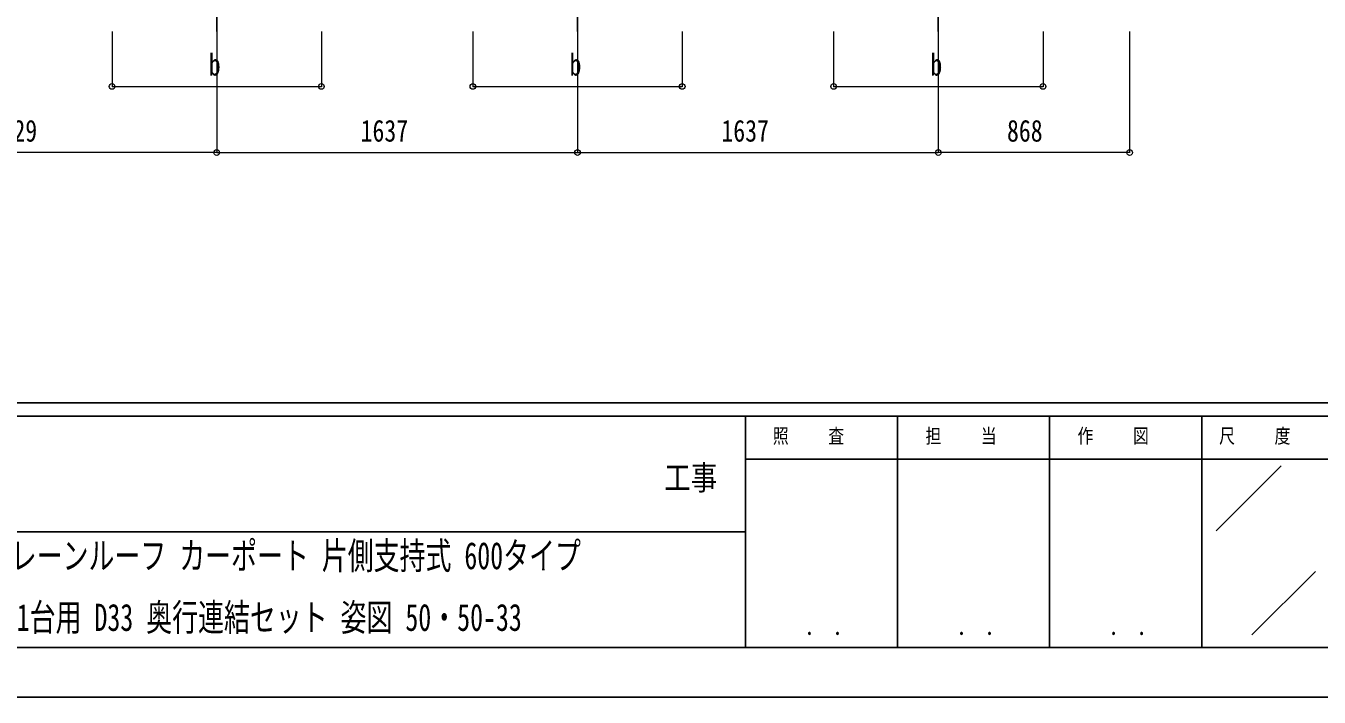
# Model space of a CAD drawing. Units: millimetres, scale not verified. Extents: x -12615 to 12615, y -8910 to 8910.
# Drawn here: x 620 to 6488, y -8910 to -5864 of the extents above; entities that cross this region are included whole.
import ezdxf
from ezdxf.enums import TextEntityAlignment as Align

# ---------------------------------------------------------------- set-up
doc = ezdxf.new("R2010")
doc.units = ezdxf.units.MM
doc.header["$LTSCALE"] = 50
for name, color, linetype in [('0-2_USER1', 3, 'Continuous'), ('0-4_YKK_12', 2, 'Continuous'), ('0-8_YKK_ZWAK', 7, 'Continuous')]:
    doc.layers.add(name, color=color, linetype=linetype)
doc.layers.add('0-7_YKK_D', color=6, linetype='Continuous', lineweight=18)
doc.styles.add('ＭＳ ゴシック', font='')
doc.styles.get('ＭＳ ゴシック').set_extended_font_data('MS Gothic')

msp = doc.modelspace()

# ---------------------------------------------------------------- linework, layer by layer
at = {"layer": '0-4_YKK_12'}
for p, q in [((1486.14, -5889), (1486.14, -2568.97)), ((3123.14, -5889), (3123.14, -2568.97)), ((4760.14, -5889), (4760.14, -2568.97))]:
    msp.add_line(p, q, dxfattribs=at)
at = {"layer": '0-7_YKK_D'}
for p, q in [((1011.14, -5889), (1011.14, -6140)), ((1486.14, -5890), (1486.14, -6440)), ((1486.14, -5891), (1486.14, -6440)), ((1961.14, -5889), (1961.14, -6140)), ((2648.14, -5889), (2648.14, -6140)), ((3123.14, -5890), (3123.14, -6440)), ((3123.14, -5890), (3123.14, -6440)), ((3598.14, -5889), (3598.14, -6140)), ((4285.14, -5889), (4285.14, -6140)), ((4760.14, -5890), (4760.14, -6440)), ((4760.14, -5890), (4760.14, -6440)), ((5235.14, -5889), (5235.14, -6140)), ((5628.14, -5890), (5628.14, -6440)), ((1011.14, -6139), (1961.14, -6139)), ((2648.14, -6139), (3598.14, -6139)), ((4285.14, -6139), (5235.14, -6139)), ((1486.14, -6439), (-242.86, -6439)), ((1486.14, -6439), (3123.14, -6439)), ((3123.14, -6439), (4760.14, -6439)), ((5628.14, -6439), (4760.14, -6439))]:
    msp.add_line(p, q, dxfattribs=at)
for centre in [(1011.14, -6139), (1961.14, -6139), (2648.14, -6139), (3598.14, -6139), (4285.14, -6139), (5235.14, -6139), (1486.14, -6439), (1486.14, -6439), (3123.14, -6439), (3123.14, -6439), (4760.14, -6439), (4760.14, -6439), (5628.14, -6439)]:
    msp.add_circle(centre, 12.75, dxfattribs=at)
at = {"layer": '0-8_YKK_ZWAK'}
for p, q in [((11685.06, -7575), (-11714.94, -7575)), ((3885.06, -7635), (-14.94, -7635)), ((4575.06, -7635), (4575.06, -8685)), ((5265.06, -7635), (5265.06, -8685)), ((5955.06, -7635), (5955.06, -8685)), ((6555.06, -7635), (5955.06, -7635)), ((5955.06, -7830), (3885.06, -7830)), ((5955.06, -7830), (6555.06, -7830)), ((6021.31, -8154.87), (6315.11, -7861.08)), ((-14.94, -8160), (3885.06, -8160)), ((6182.02, -8627.97), (6470.68, -8339.3)), ((-14.94, -8685), (3885.06, -8685)), ((3885.06, -8685), (5955.06, -8685)), ((5955.06, -8685), (6555.06, -8685))]:
    msp.add_line(p, q, dxfattribs=at)
msp.add_lwpolyline([(-12615, -8910), (12615, -8910), (12615, 8910), (-12615, 8910)], close=True, dxfattribs=at)
msp.add_lwpolyline([(5955.06, -7635), (3885.06, -7635), (3885.06, -8685)], dxfattribs=at)

# ---------------------------------------------------------------- texts
at = {"layer": '0-2_USER1', "style": 'ＭＳ ゴシック', "width": 0.7}
for s, p in [('プレーンルーフ カーポート 片側支持式 600タイプ', (433.97, -8366.5)), (' 1台用 D33 奥行連結セット 姿図 50・50-33', (520.21, -8646.5))]:
    msp.add_text(s, height=123.2, dxfattribs=at).set_placement(p, align=Align.BOTTOM_LEFT)
at = {"layer": '0-7_YKK_D', "style": 'ＭＳ ゴシック', "width": 0.8}
for s, p in [('b', (1450.14, -6119)), ('b', (3087.14, -6119)), ('b', (4724.14, -6119)), ('1729', (456.04, -6419)), ('1637', (2139.04, -6419)), ('1637', (3776.04, -6419)), ('868', (5071.74, -6419))]:
    msp.add_text(s, height=98.97, dxfattribs=at).set_placement(p, align=Align.BOTTOM_LEFT)
at = {"layer": '0-8_YKK_ZWAK', "style": 'ＭＳ ゴシック', "width": 0.8}
for s, height, p in [('照     査', 65.98, (4009.26, -7777.5)), ('担     当', 65.98, (4701.66, -7777.5)), ('作     図', 65.98, (5391.66, -7777.5)), ('尺     度', 65.98, (6034.26, -7777.5)), ('工事', 110, (3517, -8002.39)), ('． ．', 77.75, (4155, -8653.06)), ('． ．', 77.75, (4845, -8653.06)), ('． ．', 77.75, (5535, -8653.06))]:
    msp.add_text(s, height=height, dxfattribs=at).set_placement(p, align=Align.BOTTOM_LEFT)

doc.saveas('drawing.dxf')
